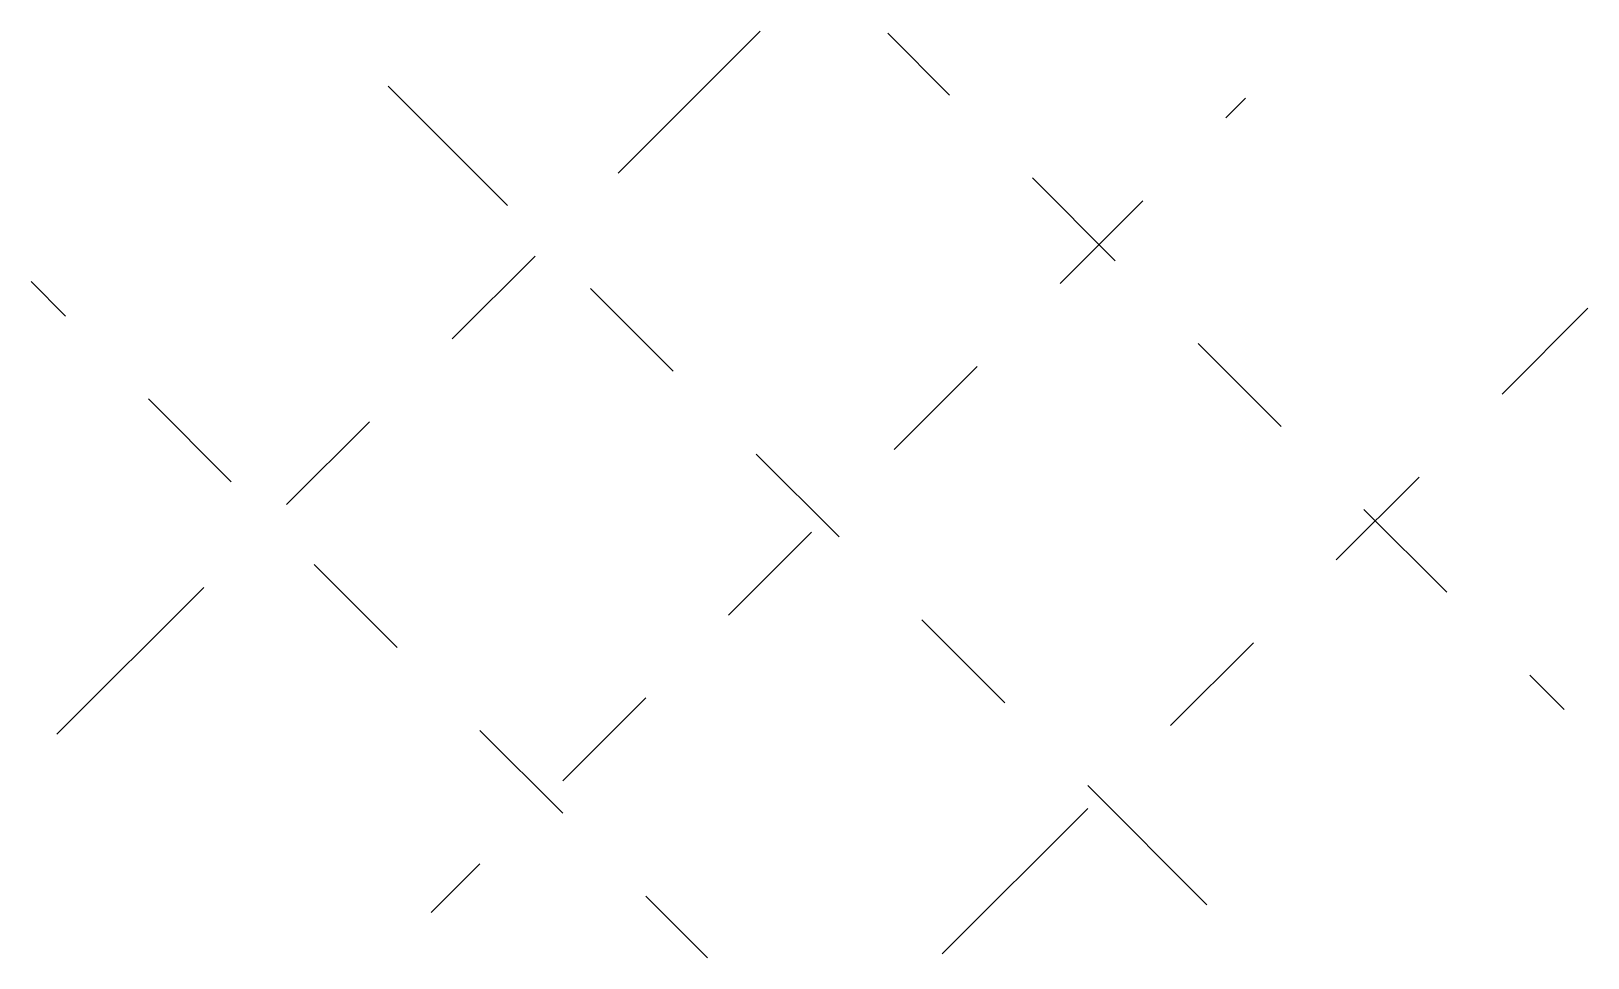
# Model space of a CAD drawing. Header units: metres. Extents: x -4.9 to 5.06, y -2.96 to 2.97.
import ezdxf

# ---------------------------------------------------------------- set-up
doc = ezdxf.new("R2010")
doc.units = ezdxf.units.M

msp = doc.modelspace()

# ---------------------------------------------------------------- linework, layer by layer
for p, q in [((-1.149, 2.0633), (-0.2401, 2.9722)), ((0.9723, 2.5633), (0.5768, 2.9587)), ((-1.8562, 1.8562), (-2.6194, 2.6194)), ((2.74, 2.4168), (2.8665, 2.5433)), ((2.0329, 1.5026), (1.5026, 2.0329)), ((1.6794, 1.3562), (2.2097, 1.8865)), ((-2.2097, 1.0026), (-1.6794, 1.5329)), ((-4.6846, 1.149), (-4.9049, 1.3694)), ((-0.7955, 0.7955), (-1.3258, 1.3258)), ((4.5078, 0.649), (5.057, 1.1983)), ((3.0936, 0.4419), (2.5633, 0.9723)), ((0.6187, 0.2955), (1.149, 0.8258)), ((-3.6239, 0.0884), (-4.1543, 0.6187)), ((-3.2704, -0.0581), (-2.74, 0.4723)), ((0.2652, -0.2652), (-0.2652, 0.2652)), ((3.4471, -0.4116), (3.9775, 0.1187)), ((4.1543, -0.6187), (3.6239, -0.0884)), ((-0.4419, -0.7652), (0.0884, -0.2348)), ((-2.5633, -0.9723), (-3.0936, -0.4419)), ((-4.7404, -1.5281), (-3.8007, -0.5884)), ((1.3258, -1.3258), (0.7955, -0.7955)), ((2.3865, -1.4723), (2.9168, -0.9419)), ((4.9049, -1.3694), (4.6846, -1.149)), ((-1.5026, -1.8258), (-0.9723, -1.2955)), ((-1.5026, -2.0329), (-2.0329, -1.5026)), ((2.6194, -2.6194), (1.8562, -1.8562)), ((0.9258, -2.9329), (1.8562, -2.0026)), ((-2.3453, -2.6685), (-2.0329, -2.3562)), ((-0.5768, -2.9587), (-0.9723, -2.5633))]:
    msp.add_line(p, q)

doc.saveas('drawing.dxf')
